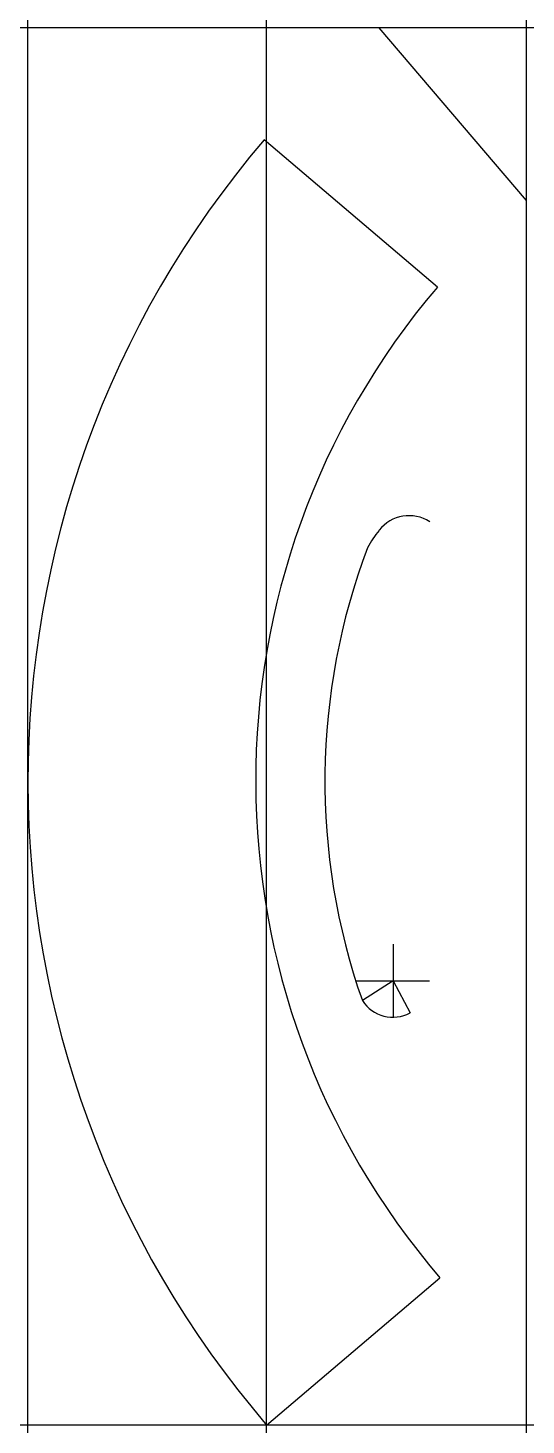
# Model space of a CAD drawing. Header units: millimetres. Extents: x 41 to 121, y 98 to 321.
import ezdxf

# ---------------------------------------------------------------- set-up
doc = ezdxf.new("R2010")
doc.units = ezdxf.units.MM
doc.layers.get('0').update_dxf_attribs({"lineweight": 25, "true_color": 0x000000})
doc.layers.add('Fix', color=5, linetype='Continuous', lineweight=25, true_color=0x0000ff)

msp = doc.modelspace()

# ---------------------------------------------------------------- linework, layer by layer
for p, q in [((99.47, 174.5), (99.47, 168.68)), ((93.65, 168.68), (99.47, 168.68)), ((99.47, 168.68), (94.59, 165.52)), ((99.47, 168.68), (102.2, 163.55)), ((99.47, 168.68), (99.47, 162.87)), ((99.47, 168.68), (105.29, 168.68))]:
    msp.add_line(p, q)
for p, direction in [((41.26, 200.27), (0, 1)), ((97.21, 320.82), (-1, 0)), ((79.32, 97.73), (0, 1)), ((120.68, 293.27), (0, -1)), ((79.32, 97.73), (-1, 0)), ((79.32, 97.73), (-1, 0))]:
    msp.add_xline(p, direction)
at = {"layer": 'Fix'}
for p, q in [((97.21, 320.82), (120.68, 293.27)), ((106.54, 279.45), (78.91, 302.96)), ((79.32, 97.73), (106.94, 121.26))]:
    msp.add_line(p, q, dxfattribs=at)
for centre, radius, start, end in [((199.26, 200.59), 158, 139.6153, 220.6153), ((199.35, 200.59), 121.78, 139.6456, 220.6456), ((102.04, 236.88), 6.06, 57.0226, 142.0226), ((112.19, 228.6), 19.15, 141.209, 151.209), ((194.33, 200.54), 105.72, 159.3485, 199.3485), ((99.47, 168.68), 5.82, 212.966, 297.966)]:
    msp.add_arc(centre, radius, start, end, dxfattribs=at)

doc.saveas('drawing.dxf')
